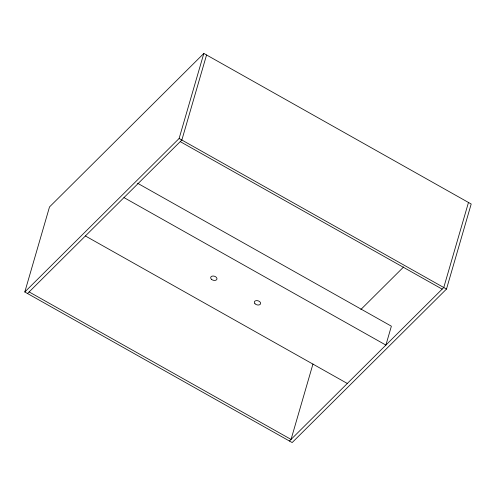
<?xml version="1.0" encoding="UTF-8"?>
<svg xmlns="http://www.w3.org/2000/svg" width="496" height="496" viewBox="0 0 496 496"><rect width="100%" height="100%" fill="white"/><g stroke="black" fill="none" stroke-linecap="round" stroke-linejoin="round"><path stroke-width="0.74" d="M24.8 291.989L49.507 206.937L203.831 53.438L471.2 204.011L446.493 289.063L292.169 442.562L24.8 291.989L179.118 138.489L203.831 53.438M206.559 54.975L181.846 140.027L27.528 293.527M312.97 363.99L291.053 439.425L29.134 291.927M468.472 202.473L443.765 287.525L289.441 441.025M360.834 309.541L403.67 266.935M179.118 138.489L446.493 289.063M180.24 141.627L442.153 289.125M137.572 183.247L391.381 326.188L385.894 345.086L123.975 197.588M85.399 235.966L347.312 383.464M211.563 279.378A3.243 2.108 16.2 0 0 216.87 279.304A3.243 2.108 16.2 0 0 213.026 276.018A3.243 2.108 16.2 0 0 211.563 279.378M254.994 303.757A3.243 2.108 16.2 0 0 260.419 304.085A3.243 2.108 16.2 0 0 257.009 300.607A3.243 2.108 16.2 0 0 254.994 303.757"/></g></svg>
